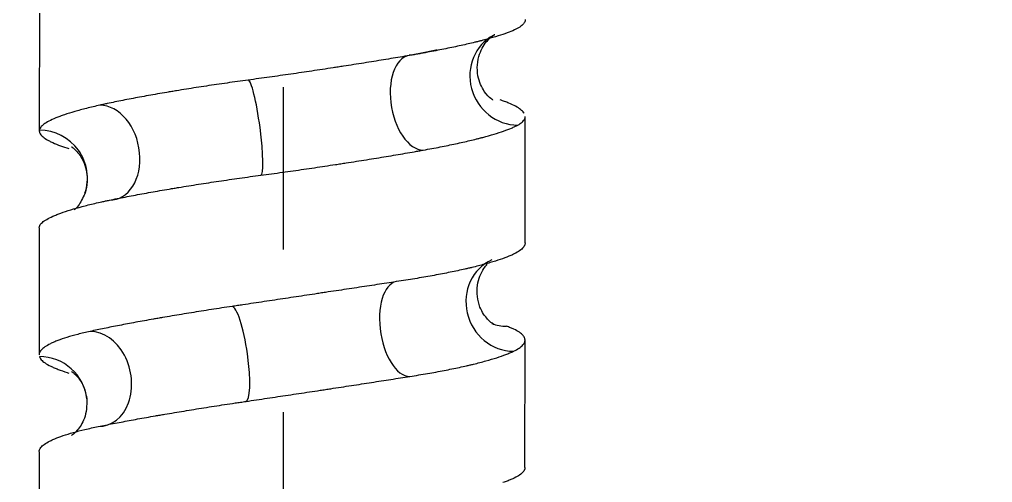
# Model space of a CAD drawing. Header units: millimetres. Extents: x 6110 to 6704, y -2661 to -1821.
# Drawn here: x 6335.95 to 6343.56, y -2254.31 to -2250.69 of the extents above; entities that cross this region are included whole.
import ezdxf

# ---------------------------------------------------------------- set-up
doc = ezdxf.new("R2010")
doc.units = ezdxf.units.MM
doc.header["$LTSCALE"] = 0.1
doc.linetypes.add('CENTERX2', pattern=[101.6, 63.5, -12.7, 12.7, -12.7])
doc.linetypes.add('HIDDEN2', pattern=[4.7625, 3.175, -1.5875])
doc.layers.add('1', color=4, linetype='HIDDEN2', lineweight=13)
doc.layers.add('DIM', color=3, linetype='Continuous', lineweight=9)
doc.layers.add('CENTER', color=1, linetype='CENTERX2')

msp = doc.modelspace()

# ---------------------------------------------------------------- hatches: boundary and pattern name
at = {"layer": 'DIM'}
h = msp.add_hatch(dxfattribs=at)
h.set_pattern_fill('ANSI31', color=2)
edge = h.paths.add_edge_path()
edge.add_line((6619.6172, -2595.9805), (6619.6172, -1962.2056))
edge.add_line((6634.6172, -1966.1101), (6619.6172, -1966.1101))
edge.add_line((6634.6172, -2610.9805), (6634.6172, -1966.1101))
edge.add_line((6634.6172, -2610.9805), (6184.4567, -2610.9805))
edge.add_line((6619.6172, -2595.9805), (6184.4567, -2595.9805))
edge.add_line((6184.4567, -2610.9805), (6184.4567, -2595.9805))

# ---------------------------------------------------------------- linework, layer by layer
at = {"layer": '1', "color": 7, "linetype": 'Continuous', "lineweight": -3}
for p, q in [((6336.1021, -2250.5669), (6336.1014, -2251.5581)), ((6339.9008, -2252.4336), (6339.9015, -2251.4453)), ((6336.1009, -2252.3157), (6336.1002, -2253.308)), ((6339.8996, -2254.1875), (6339.9003, -2253.1919)), ((6336.0997, -2254.0662), (6336.099, -2255.0589))]:
    msp.add_line(p, q, dxfattribs=at)
for centre, major_axis, ratio, start_param, end_param in [((6339.8299, -2251.1412), (0.1659, -0.3363), 0.95374, 3.169415, 5.842766), ((6339.0598, -2251.3371), (0.065, -0.3693), 0.551886, 3.046234, 6.184605), ((6337.7848, -2251.5326), (0.05, -0.3716), 0.11382, 6.268202, 9.4091), ((6336.6126, -2251.7283), (0.0785, -0.3667), 0.722694, 6.130786, 9.26901), ((6336.1038, -2251.9244), (0.3554, -0.1196), 0.990073, 6.278054, 8.181133), ((6339.7923, -2252.909), (0.1514, -0.3431), 0.933475, 3.141766, 5.890425), ((6338.9555, -2253.1048), (0.0573, -0.3706), 0.497682, 3.064672, 6.205607), ((6337.6629, -2253.3004), (0.055, -0.3709), 0.174971, 6.258645, 9.396898), ((6339.7737, -2252.7127), (0.1321, 0.351), 0.925537, 3.141555, 3.476088), ((6336.5319, -2253.4961), (0.0776, -0.3669), 0.766665, 6.122028, 9.263664), ((6336.1005, -2253.6922), (0.3724, 0.0438), 0.989272, 6.273527, 7.733239)]:
    msp.add_ellipse(centre, major_axis=major_axis, ratio=ratio, start_param=start_param, end_param=end_param, dxfattribs=at)
for points, knots in [([(6339.902, -2250.6878), (6339.902, -2250.6914), (6339.9016, -2250.695), (6339.8986, -2250.7068), (6339.8896, -2250.723), (6339.871, -2250.7387), (6339.8534, -2250.7504), (6339.8469, -2250.7543), (6339.8327, -2250.762), (6339.825, -2250.7658), (6339.8166, -2250.7696)], [0, 0, 0, 0, 0.126989, 0.126989, 0.417993, 0.708996, 0.708996, 0.854498, 0.854498, 1, 1, 1, 1]), ([(6339.8166, -2250.7696), (6339.7998, -2250.7771), (6339.7808, -2250.7849), (6339.7382, -2250.8005), (6339.6913, -2250.8163), (6339.6356, -2250.8325), (6339.5905, -2250.8449), (6339.575, -2250.849), (6339.5508, -2250.8553), (6339.5426, -2250.8574), (6339.5259, -2250.8616), (6339.5174, -2250.8637), (6339.4744, -2250.8742), (6339.4383, -2250.8826), (6339.3627, -2250.8993), (6339.2837, -2250.9161), (6339.198, -2250.9328), (6339.1311, -2250.9453), (6339.1083, -2250.9494), (6339.0736, -2250.9556), (6339.0619, -2250.9577), (6339.0383, -2250.9619), (6339.0264, -2250.9639), (6339.0145, -2250.966)], [0, 0, 0, 0, 0.125, 0.125, 0.25, 0.375, 0.375, 0.4375, 0.4375, 0.46875, 0.46875, 0.5, 0.5, 0.625, 0.625, 0.75, 0.875, 0.875, 0.9375, 0.9375, 0.96875, 0.96875, 1, 1, 1, 1]), ([(6339.6485, -2251.3167), (6339.6488, -2251.3168), (6339.6385, -2251.3121), (6339.5791, -2251.2572), (6339.5176, -2251.1249), (6339.5311, -2250.9586), (6339.6045, -2250.8466), (6339.6544, -2250.8103), (6339.6632, -2250.8038), (6339.664, -2250.8049)], [0, 0, 0, 0, 0.134932, 0.275295, 0.431812, 0.614004, 0.76633, 0.895455, 1, 1, 1, 1]), ([(6339.2101, -2250.9271), (6339.2078, -2250.9276), (6339.141, -2250.9411), (6339.0693, -2250.9546), (6338.9948, -2250.9677)], [0, 0, 0, 0, 0.034093, 1, 1, 1, 1]), ([(6339.0145, -2250.966), (6338.9669, -2250.9742), (6338.9184, -2250.9824), (6338.8195, -2250.9989), (6338.7187, -2251.0155), (6338.6142, -2251.0321), (6338.5344, -2251.0447), (6338.5076, -2251.0488), (6338.467, -2251.0551), (6338.4534, -2251.0572), (6338.4262, -2251.0614), (6338.4124, -2251.0635), (6338.3439, -2251.074), (6338.2889, -2251.0822), (6338.1788, -2251.0985), (6338.0684, -2251.1146), (6337.9577, -2251.1303), (6337.8468, -2251.1458), (6337.7912, -2251.1534), (6337.7355, -2251.1609)], [0, 0, 0, 0, 0.125, 0.125, 0.25, 0.375, 0.375, 0.4375, 0.4375, 0.46875, 0.46875, 0.5, 0.5, 0.625, 0.625, 0.75, 0.875, 0.875, 1, 1, 1, 1]), ([(6337.7355, -2251.1609), (6337.6794, -2251.1685), (6337.6241, -2251.1762), (6337.5151, -2251.1917), (6337.4076, -2251.2075), (6337.3031, -2251.2237), (6337.226, -2251.2361), (6337.2004, -2251.2402), (6337.1624, -2251.2465), (6337.1498, -2251.2486), (6337.1247, -2251.2527), (6337.1121, -2251.2548), (6337.0501, -2251.2654), (6337.002, -2251.2737), (6336.9087, -2251.2905), (6336.8185, -2251.3072), (6336.7342, -2251.3239), (6336.6732, -2251.3364), (6336.6532, -2251.3406), (6336.6238, -2251.3468), (6336.6141, -2251.3489), (6336.595, -2251.3531), (6336.5855, -2251.3551), (6336.5762, -2251.3572)], [0, 0, 0, 0, 0.125, 0.125, 0.25, 0.375, 0.375, 0.4375, 0.4375, 0.46875, 0.46875, 0.5, 0.5, 0.625, 0.625, 0.75, 0.875, 0.875, 0.9375, 0.9375, 0.96875, 0.96875, 1, 1, 1, 1]), ([(6339.8936, -2251.4205), (6339.8928, -2251.4192), (6339.8919, -2251.4178), (6339.885, -2251.408), (6339.8766, -2251.3996), (6339.8551, -2251.3828), (6339.8288, -2251.366), (6339.7931, -2251.3492), (6339.7627, -2251.3366), (6339.752, -2251.3325), (6339.735, -2251.3262), (6339.7291, -2251.3241), (6339.7172, -2251.3199), (6339.7111, -2251.3179), (6339.7048, -2251.3158)], [0, 0, 0, 0, 0.038373, 0.038373, 0.278779, 0.278779, 0.519186, 0.759593, 0.759593, 0.879797, 0.879797, 0.939898, 0.939898, 1, 1, 1, 1]), ([(6336.5762, -2251.3572), (6336.539, -2251.3654), (6336.504, -2251.3737), (6336.4381, -2251.3902), (6336.3764, -2251.4068), (6336.323, -2251.4235), (6336.286, -2251.436), (6336.2683, -2251.4423), (6336.2518, -2251.4486), (6336.241, -2251.4528), (6336.2358, -2251.4549), (6336.2104, -2251.4654), (6336.1925, -2251.4737), (6336.1615, -2251.49), (6336.1353, -2251.5062), (6336.1185, -2251.522), (6336.1065, -2251.5375), (6336.1029, -2251.5452), (6336.1018, -2251.5527)], [0, 0, 0, 0, 0.125, 0.125, 0.25, 0.375, 0.375, 0.4375, 0.46875, 0.46875, 0.5, 0.5, 0.625, 0.625, 0.75, 0.875, 0.875, 1, 1, 1, 1]), ([(6339.8432, -2251.5129), (6339.8571, -2251.5053), (6339.8685, -2251.4976), (6339.8862, -2251.482), (6339.8979, -2251.4675), (6339.9015, -2251.4527), (6339.9015, -2251.446)], [0, 0, 0, 0, 0.354513, 0.354513, 0.709026, 1, 1, 1, 1]), ([(6336.1018, -2251.5527), (6336.1007, -2251.5604), (6336.1021, -2251.5681), (6336.1098, -2251.5837), (6336.1224, -2251.5996), (6336.1447, -2251.6159), (6336.1651, -2251.6283), (6336.1725, -2251.6325), (6336.1846, -2251.6388), (6336.1888, -2251.6409), (6336.1974, -2251.6451), (6336.2019, -2251.6472), (6336.225, -2251.6578), (6336.2458, -2251.6662), (6336.2885, -2251.6819), (6336.31, -2251.6892), (6336.333, -2251.6965)], [0, 0, 0, 0, 0.170496, 0.170496, 0.340992, 0.511487, 0.511487, 0.596735, 0.596735, 0.639359, 0.639359, 0.681983, 0.681983, 0.852479, 0.852479, 1, 1, 1, 1]), ([(6339.1043, -2251.7081), (6339.1501, -2251.6999), (6339.194, -2251.6917), (6339.2785, -2251.6752), (6339.3595, -2251.6587), (6339.4336, -2251.642), (6339.4865, -2251.6295), (6339.5124, -2251.6232), (6339.5372, -2251.6169), (6339.5535, -2251.6128), (6339.5616, -2251.6107), (6339.6012, -2251.6002), (6339.6306, -2251.5919), (6339.685, -2251.5756), (6339.735, -2251.5595), (6339.7763, -2251.5437), (6339.8039, -2251.532), (6339.8126, -2251.5282), (6339.8288, -2251.5205), (6339.8363, -2251.5167), (6339.8432, -2251.5129)], [0, 0, 0, 0, 0.125, 0.125, 0.25, 0.375, 0.375, 0.4375, 0.46875, 0.46875, 0.5, 0.5, 0.625, 0.625, 0.75, 0.875, 0.875, 0.9375, 0.9375, 1, 1, 1, 1]), ([(6336.3537, -2251.6828), (6336.3537, -2251.6828), (6336.3587, -2251.6859), (6336.3939, -2251.7114), (6336.461, -2251.8055), (6336.4847, -2251.9366), (6336.4688, -2252.0144), (6336.4592, -2252.044)], [0, 0, 0, 0, 0.120675, 0.349405, 0.580524, 0.844488, 1, 1, 1, 1]), ([(6337.8342, -2251.9043), (6337.8906, -2251.8967), (6337.9468, -2251.889), (6338.0587, -2251.8735), (6338.1702, -2251.8577), (6338.2808, -2251.8415), (6338.3634, -2251.8291), (6338.3909, -2251.825), (6338.4321, -2251.8188), (6338.4458, -2251.8167), (6338.4732, -2251.8125), (6338.4868, -2251.8104), (6338.5548, -2251.7999), (6338.6082, -2251.7915), (6338.7129, -2251.7747), (6338.8156, -2251.758), (6338.9142, -2251.7413), (6338.9867, -2251.7289), (6339.0107, -2251.7247), (6339.0461, -2251.7185), (6339.0579, -2251.7164), (6339.0813, -2251.7123), (6339.0928, -2251.7102), (6339.1043, -2251.7081)], [0, 0, 0, 0, 0.125, 0.125, 0.25, 0.375, 0.375, 0.4375, 0.4375, 0.46875, 0.46875, 0.5, 0.5, 0.625, 0.625, 0.75, 0.875, 0.875, 0.9375, 0.9375, 0.96875, 0.96875, 1, 1, 1, 1]), ([(6336.65, -2252.0993), (6336.6895, -2252.0911), (6336.7305, -2252.0829), (6336.8154, -2252.0663), (6336.9031, -2252.0497), (6336.9965, -2252.0331), (6337.0686, -2252.0206), (6337.1053, -2252.0143), (6337.1427, -2252.008), (6337.1678, -2252.0038), (6337.1805, -2252.0017), (6337.244, -2251.9913), (6337.2954, -2251.983), (6337.3997, -2251.9667), (6337.5052, -2251.9506), (6337.6134, -2251.9349), (6337.7228, -2251.9194), (6337.7782, -2251.9118), (6337.8342, -2251.9043)], [0, 0, 0, 0, 0.125, 0.125, 0.25, 0.375, 0.375, 0.4375, 0.46875, 0.46875, 0.5, 0.5, 0.625, 0.625, 0.75, 0.875, 0.875, 1, 1, 1, 1]), ([(6336.4592, -2252.044), (6336.4403, -2252.086), (6336.413, -2252.1393), (6336.3837, -2252.1677), (6336.3746, -2252.1754)], [0, 0, 0, 0, 0.621218, 1, 1, 1, 1]), ([(6336.1059, -2252.2961), (6336.11, -2252.2885), (6336.1166, -2252.2807), (6336.1345, -2252.2651), (6336.1573, -2252.2492), (6336.1895, -2252.233), (6336.2173, -2252.2206), (6336.2272, -2252.2165), (6336.2429, -2252.2102), (6336.2483, -2252.2081), (6336.2594, -2252.2039), (6336.2651, -2252.2018), (6336.2942, -2252.1912), (6336.3197, -2252.1828), (6336.3746, -2252.166), (6336.4337, -2252.1493), (6336.5009, -2252.1326), (6336.5545, -2252.1201), (6336.5729, -2252.1159), (6336.6012, -2252.1097), (6336.6108, -2252.1076), (6336.6302, -2252.1034), (6336.64, -2252.1014), (6336.65, -2252.0993)], [0, 0, 0, 0, 0.125, 0.125, 0.25, 0.375, 0.375, 0.4375, 0.4375, 0.46875, 0.46875, 0.5, 0.5, 0.625, 0.625, 0.75, 0.875, 0.875, 0.9375, 0.9375, 0.96875, 0.96875, 1, 1, 1, 1]), ([(6339.9008, -2252.4336), (6339.9008, -2252.4349), (6339.9008, -2252.4362), (6339.8999, -2252.4459), (6339.8966, -2252.4544), (6339.8852, -2252.4712), (6339.8689, -2252.4879), (6339.843, -2252.5047), (6339.8198, -2252.5172), (6339.8115, -2252.5213), (6339.7981, -2252.5276), (6339.7935, -2252.5297), (6339.7839, -2252.5338), (6339.779, -2252.5359), (6339.7739, -2252.538)], [0, 0, 0, 0, 0.037103, 0.037103, 0.277827, 0.277827, 0.518552, 0.759276, 0.759276, 0.879638, 0.879638, 0.939819, 0.939819, 1, 1, 1, 1]), ([(6339.7739, -2252.538), (6339.7537, -2252.5462), (6339.7314, -2252.5544), (6339.6825, -2252.5709), (6339.6295, -2252.5875), (6339.5681, -2252.6042), (6339.519, -2252.6167), (6339.4936, -2252.623), (6339.4671, -2252.6292), (6339.4491, -2252.6334), (6339.44, -2252.6355), (6339.3939, -2252.646), (6339.3554, -2252.6542), (6339.2752, -2252.6706), (6339.192, -2252.6867), (6339.1025, -2252.7024), (6339.033, -2252.7141), (6339.0095, -2252.7179), (6338.9616, -2252.7256), (6338.9372, -2252.7294), (6338.9125, -2252.7331)], [0, 0, 0, 0, 0.125, 0.125, 0.25, 0.375, 0.375, 0.4375, 0.46875, 0.46875, 0.5, 0.5, 0.625, 0.625, 0.75, 0.875, 0.875, 0.9375, 0.9375, 1, 1, 1, 1]), ([(6339.6569, -2253.072), (6339.6568, -2253.0713), (6339.6508, -2253.0656), (6339.6113, -2253.0411), (6339.5345, -2252.934), (6339.513, -2252.7664), (6339.5648, -2252.6477), (6339.5968, -2252.6083), (6339.6054, -2252.5989)], [0, 0, 0, 0, 0.094015, 0.278714, 0.469572, 0.704827, 0.914028, 1, 1, 1, 1]), ([(6338.9125, -2252.7331), (6338.8628, -2252.7407), (6338.8123, -2252.7484), (6338.7097, -2252.764), (6338.6055, -2252.7798), (6338.4982, -2252.796), (6338.4165, -2252.8083), (6338.3891, -2252.8124), (6338.3477, -2252.8187), (6338.3338, -2252.8208), (6338.306, -2252.825), (6338.292, -2252.8271), (6338.2223, -2252.8376), (6338.1665, -2252.8459), (6338.055, -2252.8627), (6337.9435, -2252.8794), (6337.8322, -2252.8961), (6337.7487, -2252.9086), (6337.7208, -2252.9127), (6337.6791, -2252.9189), (6337.6652, -2252.921), (6337.6374, -2252.9252), (6337.6235, -2252.9272), (6337.6097, -2252.9293)], [0, 0, 0, 0, 0.125, 0.125, 0.25, 0.375, 0.375, 0.4375, 0.4375, 0.46875, 0.46875, 0.5, 0.5, 0.625, 0.625, 0.75, 0.875, 0.875, 0.9375, 0.9375, 0.96875, 0.96875, 1, 1, 1, 1]), ([(6337.6097, -2252.9293), (6337.5547, -2252.9375), (6337.5007, -2252.9457), (6337.3945, -2252.9622), (6337.29, -2252.9787), (6337.1891, -2252.9954), (6337.1148, -2253.0079), (6337.0903, -2253.0121), (6337.0538, -2253.0183), (6337.0417, -2253.0204), (6337.0177, -2253.0246), (6337.0057, -2253.0267), (6336.9463, -2253.0372), (6336.9004, -2253.0454), (6336.8118, -2253.0618), (6336.7263, -2253.0779), (6336.6472, -2253.0936), (6336.5903, -2253.1053), (6336.5718, -2253.1091), (6336.5354, -2253.1168), (6336.5177, -2253.1206), (6336.5004, -2253.1244)], [0, 0, 0, 0, 0.125, 0.125, 0.25, 0.375, 0.375, 0.4375, 0.4375, 0.46875, 0.46875, 0.5, 0.5, 0.625, 0.625, 0.75, 0.875, 0.875, 0.9375, 0.9375, 1, 1, 1, 1]), ([(6336.5004, -2253.1244), (6336.4656, -2253.132), (6336.4331, -2253.1397), (6336.3724, -2253.1553), (6336.3161, -2253.1712), (6336.2685, -2253.1875), (6336.2361, -2253.1998), (6336.2258, -2253.204), (6336.2113, -2253.2103), (6336.2066, -2253.2124), (6336.1975, -2253.2166), (6336.193, -2253.2187), (6336.1718, -2253.2292), (6336.1572, -2253.2376), (6336.1331, -2253.2544), (6336.1138, -2253.2712), (6336.1042, -2253.2879), (6336.1008, -2253.3003), (6336.1002, -2253.3043), (6336.1002, -2253.3084)], [0, 0, 0, 0, 0.13361, 0.13361, 0.267219, 0.400829, 0.400829, 0.467634, 0.467634, 0.501036, 0.501036, 0.534438, 0.534438, 0.668048, 0.668048, 0.801658, 0.935267, 0.935267, 1, 1, 1, 1]), ([(6339.8095, -2253.2801), (6339.8267, -2253.2719), (6339.8414, -2253.2636), (6339.8658, -2253.2471), (6339.8855, -2253.2305), (6339.8956, -2253.2138), (6339.8995, -2253.2012), (6339.9002, -2253.1971), (6339.9003, -2253.1908), (6339.9002, -2253.1887), (6339.8997, -2253.1845), (6339.8993, -2253.1824), (6339.8964, -2253.1719), (6339.8916, -2253.1636), (6339.8773, -2253.1472), (6339.8583, -2253.131), (6339.8297, -2253.1152), (6339.8047, -2253.1035), (6339.7957, -2253.0996), (6339.7766, -2253.0919), (6339.7664, -2253.0881), (6339.7556, -2253.0843)], [0, 0, 0, 0, 0.125, 0.125, 0.25, 0.375, 0.375, 0.4375, 0.4375, 0.46875, 0.46875, 0.5, 0.5, 0.625, 0.625, 0.75, 0.875, 0.875, 0.9375, 0.9375, 1, 1, 1, 1]), ([(6338.9984, -2253.4765), (6339.0465, -2253.4689), (6339.093, -2253.4613), (6339.1826, -2253.4457), (6339.269, -2253.4299), (6339.3488, -2253.4136), (6339.4062, -2253.4013), (6339.4342, -2253.3951), (6339.4614, -2253.3888), (6339.4792, -2253.3846), (6339.4881, -2253.3825), (6339.5315, -2253.372), (6339.564, -2253.3636), (6339.6247, -2253.3468), (6339.6812, -2253.3301), (6339.7291, -2253.3134), (6339.7617, -2253.3009), (6339.7721, -2253.2967), (6339.7868, -2253.2904), (6339.7915, -2253.2884), (6339.8008, -2253.2842), (6339.8052, -2253.2821), (6339.8095, -2253.2801)], [0, 0, 0, 0, 0.125, 0.125, 0.25, 0.375, 0.375, 0.4375, 0.46875, 0.46875, 0.5, 0.5, 0.625, 0.625, 0.75, 0.875, 0.875, 0.9375, 0.9375, 0.96875, 0.96875, 1, 1, 1, 1]), ([(6336.1023, -2253.3212), (6336.1049, -2253.3294), (6336.11, -2253.3377), (6336.1249, -2253.3543), (6336.1446, -2253.3709), (6336.1737, -2253.3876), (6336.1992, -2253.4002), (6336.2082, -2253.4044), (6336.2227, -2253.4107), (6336.2277, -2253.4128), (6336.238, -2253.417), (6336.2433, -2253.4191), (6336.2704, -2253.4296), (6336.2943, -2253.438), (6336.3241, -2253.4474), (6336.3279, -2253.4486), (6336.3319, -2253.4498)], [0, 0, 0, 0, 0.194232, 0.194232, 0.388463, 0.582695, 0.582695, 0.67981, 0.67981, 0.728368, 0.728368, 0.776926, 0.776926, 0.971158, 0.971158, 1, 1, 1, 1]), ([(6336.3534, -2253.4374), (6336.3534, -2253.4374), (6336.3557, -2253.4388), (6336.3803, -2253.4535), (6336.4454, -2253.5324), (6336.4653, -2253.6075), (6336.4729, -2253.6484)], [0, 0, 0, 0, 0.080307, 0.408657, 0.72565, 1, 1, 1, 1]), ([(6337.7162, -2253.6714), (6337.7718, -2253.6632), (6337.8273, -2253.655), (6337.9382, -2253.6385), (6338.049, -2253.622), (6338.1596, -2253.6054), (6338.2424, -2253.5929), (6338.27, -2253.5887), (6338.3114, -2253.5824), (6338.3252, -2253.5803), (6338.3528, -2253.5762), (6338.3666, -2253.5741), (6338.4352, -2253.5636), (6338.4893, -2253.5554), (6338.5957, -2253.5391), (6338.7004, -2253.523), (6338.8018, -2253.5072), (6338.8765, -2253.4956), (6338.9012, -2253.4917), (6338.9502, -2253.4841), (6338.9745, -2253.4803), (6338.9984, -2253.4765)], [0, 0, 0, 0, 0.125, 0.125, 0.25, 0.375, 0.375, 0.4375, 0.4375, 0.46875, 0.46875, 0.5, 0.5, 0.625, 0.625, 0.75, 0.875, 0.875, 0.9375, 0.9375, 1, 1, 1, 1]), ([(6336.4729, -2253.6484), (6336.4748, -2253.7084), (6336.4666, -2253.8027), (6336.3979, -2253.9044), (6336.3594, -2253.9337), (6336.3533, -2253.9372), (6336.3532, -2253.9373)], [0, 0, 0, 0, 0.317919, 0.592169, 0.83182, 1, 1, 1, 1]), ([(6336.5633, -2253.8677), (6336.6003, -2253.8602), (6336.639, -2253.8525), (6336.7195, -2253.8369), (6336.8031, -2253.8211), (6336.8928, -2253.8048), (6336.9625, -2253.7925), (6336.9979, -2253.7863), (6337.0342, -2253.78), (6337.0586, -2253.7758), (6337.0709, -2253.7737), (6337.1326, -2253.7632), (6337.1829, -2253.7548), (6337.285, -2253.7381), (6337.3889, -2253.7213), (6337.496, -2253.7047), (6337.5777, -2253.6922), (6337.6051, -2253.688), (6337.6466, -2253.6818), (6337.6605, -2253.6797), (6337.6883, -2253.6756), (6337.7023, -2253.6735), (6337.7162, -2253.6714)], [0, 0, 0, 0, 0.125, 0.125, 0.25, 0.375, 0.375, 0.4375, 0.46875, 0.46875, 0.5, 0.5, 0.625, 0.625, 0.75, 0.875, 0.875, 0.9375, 0.9375, 0.96875, 0.96875, 1, 1, 1, 1]), ([(6336.0998, -2254.0633), (6336.1004, -2254.055), (6336.1035, -2254.0468), (6336.1144, -2254.0302), (6336.1301, -2254.0136), (6336.1554, -2253.9969), (6336.1779, -2253.9844), (6336.186, -2253.9802), (6336.1991, -2253.9739), (6336.2036, -2253.9718), (6336.213, -2253.9676), (6336.2178, -2253.9655), (6336.2426, -2253.955), (6336.2646, -2253.9468), (6336.3129, -2253.9304), (6336.3654, -2253.9143), (6336.4264, -2253.8985), (6336.4753, -2253.8869), (6336.4922, -2253.883), (6336.5269, -2253.8753), (6336.5449, -2253.8715), (6336.5633, -2253.8677)], [0, 0, 0, 0, 0.125, 0.125, 0.25, 0.375, 0.375, 0.4375, 0.4375, 0.46875, 0.46875, 0.5, 0.5, 0.625, 0.625, 0.75, 0.875, 0.875, 0.9375, 0.9375, 1, 1, 1, 1]), ([(6339.8996, -2254.1875), (6339.8996, -2254.1906), (6339.8992, -2254.1937), (6339.8981, -2254.1989), (6339.8975, -2254.201), (6339.8959, -2254.2052), (6339.895, -2254.2073), (6339.8896, -2254.2178), (6339.8828, -2254.2261), (6339.8645, -2254.2424), (6339.8415, -2254.2586), (6339.809, -2254.2744), (6339.7811, -2254.286), (6339.7712, -2254.2899), (6339.7502, -2254.2976), (6339.739, -2254.3014), (6339.7274, -2254.3051)], [0, 0, 0, 0, 0.075549, 0.075549, 0.126908, 0.126908, 0.178266, 0.178266, 0.3837, 0.3837, 0.589133, 0.794567, 0.794567, 0.897283, 0.897283, 1, 1, 1, 1])]:
    msp.add_open_spline(points, degree=3, knots=knots, dxfattribs=at)
msp.add_open_spline([(6336.1009, -2252.3146), (6336.101, -2252.3083), (6336.1026, -2252.3022), (6336.1059, -2252.2961)], degree=3, dxfattribs=at)
at = {"layer": 'CENTER'}
msp.add_line((6338.0093, -2152.1552), (6338.0093, -2433.1083), dxfattribs=at)

doc.saveas('drawing.dxf')
